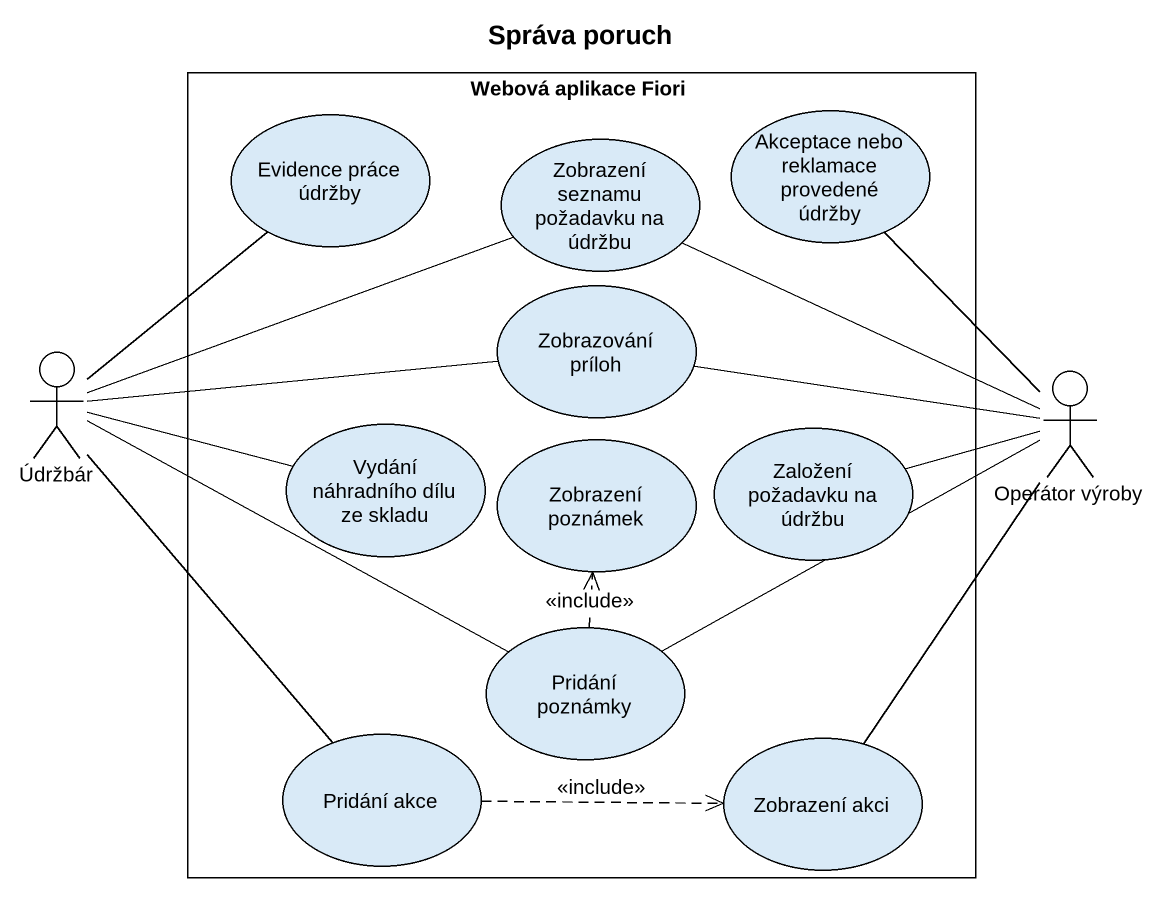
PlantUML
@startuml
title Správa poruch
rectangle "Webová aplikace Fiori" as Webová_aplikace_Fiori {
  usecase "Evidence práce údržby" as Evidence_práce_údržby
  usecase "Zobrazení seznamu požadavku na údržbu" as Zobrazení_seznamu_požadavku
  usecase "Akceptace nebo reklamace provedené údržby" as Akceptace_nebo_reklamace
  usecase "Zobrazování príloh" as Zobrazování_príloh
  usecase "Vydání náhradního dílu ze skladu" as Vydání_náhradního_dílu_ze
  usecase "Zobrazení poznámek" as Zobrazení_poznámek
  usecase "Založení požadavku na údržbu" as Založení_požadavku_na_údržbu
  usecase "Pridání poznámky" as Pridání_poznámky
  usecase "Pridání akce" as Pridání_akce
  usecase "Zobrazení akci" as Zobrazení_akci
}
actor Údržbár
actor "Operátor výroby" as Operátor_výroby
Zobrazení_seznamu_požadavku -right- Operátor_výroby
Zobrazování_príloh -right- Operátor_výroby
Údržbár -up- Evidence_práce_údržby
Údržbár -right- Zobrazení_seznamu_požadavku
Údržbár -right- Zobrazování_príloh
Údržbár -right- Vydání_náhradního_dílu_ze
Údržbár -right- Pridání_poznámky
Údržbár -- Pridání_akce
Operátor_výroby -up- Akceptace_nebo_reklamace
Založení_požadavku_na_údržbu -right- Operátor_výroby
Pridání_poznámky -right- Operátor_výroby
Pridání_poznámky .up.> Zobrazení_poznámek : <<include>>
Pridání_akce .right.> Zobrazení_akci : <<include>>
Zobrazení_akci -up- Operátor_výroby
@enduml
